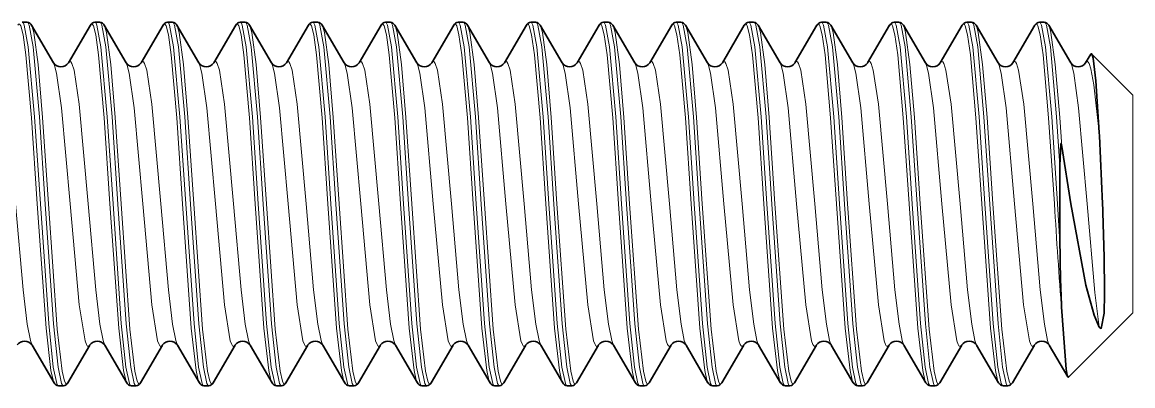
# Model space of a CAD drawing. Extents: x 386 to 1090, y 188 to 736.
# Drawn here: x 549.87 to 555.99, y 600.31 to 602.31 of the extents above; entities that cross this region are included whole.
import ezdxf

# ---------------------------------------------------------------- set-up
doc = ezdxf.new("R2010")
doc.units = 0

msp = doc.modelspace()

# ---------------------------------------------------------------- linework, layer by layer
at = {"color": 7, "lineweight": 35, "ltscale": 0.000671387}
for p, q in [((549.9006, 602.3088), (549.8737, 602.3088)), ((550.7006, 602.3088), (550.6737, 602.3088)), ((551.1006, 602.3088), (551.0737, 602.3088)), ((551.9006, 602.3088), (551.8737, 602.3088)), ((552.7006, 602.3088), (552.6737, 602.3088)), ((553.1006, 602.3088), (553.0737, 602.3088)), ((553.9006, 602.3088), (553.8737, 602.3088)), ((554.7006, 602.3088), (554.6737, 602.3088)), ((555.1006, 602.3088), (555.0737, 602.3088)), ((550.1006, 600.3088), (550.0737, 600.3088)), ((550.9006, 600.3088), (550.8737, 600.3088)), ((551.7006, 600.3088), (551.6737, 600.3088)), ((552.1006, 600.3088), (552.0737, 600.3088)), ((552.9006, 600.3088), (552.8737, 600.3088)), ((553.7006, 600.3088), (553.6737, 600.3088)), ((554.1006, 600.3088), (554.0737, 600.3088)), ((554.9006, 600.3088), (554.8737, 600.3088))]:
    msp.add_line(p, q, dxfattribs=at)
at = {"color": 7, "lineweight": 35, "ltscale": 0.006018}
for p, q in [((549.925, 602.2927), (550.046, 602.0846)), ((550.325, 602.2927), (550.446, 602.0846)), ((550.6493, 602.2927), (550.5283, 602.0846)), ((551.125, 602.2927), (551.246, 602.0846)), ((551.525, 602.2927), (551.6461, 602.0846)), ((551.8493, 602.2927), (551.7283, 602.0846)), ((551.925, 602.2927), (552.046, 602.0846)), ((552.325, 602.2927), (552.446, 602.0846)), ((552.6493, 602.2927), (552.5283, 602.0846)), ((553.125, 602.2927), (553.246, 602.0846)), ((553.525, 602.2927), (553.6461, 602.0846)), ((553.8493, 602.2927), (553.7283, 602.0846)), ((553.925, 602.2927), (554.046, 602.0846)), ((554.325, 602.2927), (554.446, 602.0846)), ((554.6493, 602.2927), (554.5283, 602.0846)), ((555.125, 602.2927), (555.246, 602.0846)), ((555.525, 602.2927), (555.6461, 602.0846))]:
    msp.add_line(p, q, dxfattribs=at)
at = {"color": 7, "lineweight": 35, "ltscale": 0.006019}
for p, q in [((550.2493, 602.2927), (550.1282, 602.0846)), ((550.725, 602.2927), (550.8461, 602.0846)), ((551.0493, 602.2927), (550.9282, 602.0846)), ((551.4493, 602.2927), (551.3282, 602.0846)), ((552.2493, 602.2927), (552.1282, 602.0846)), ((552.725, 602.2927), (552.8461, 602.0846)), ((553.0493, 602.2927), (552.9282, 602.0846)), ((553.4493, 602.2927), (553.3282, 602.0846)), ((554.2493, 602.2927), (554.1282, 602.0846)), ((554.725, 602.2927), (554.8461, 602.0846)), ((555.0493, 602.2927), (554.9282, 602.0846)), ((555.4493, 602.2927), (555.3282, 602.0846))]:
    msp.add_line(p, q, dxfattribs=at)
at = {"color": 7, "lineweight": 35, "ltscale": 0.000669861}
for p, q in [((550.3005, 602.3088), (550.2737, 602.3088)), ((551.5005, 602.3088), (551.4738, 602.3088)), ((552.3005, 602.3088), (552.2737, 602.3088)), ((553.5005, 602.3088), (553.4738, 602.3088)), ((554.3005, 602.3088), (554.2737, 602.3088)), ((555.5005, 602.3088), (555.4738, 602.3088)), ((550.5005, 600.3088), (550.4738, 600.3088)), ((551.3005, 600.3088), (551.2737, 600.3088)), ((552.5005, 600.3088), (552.4738, 600.3088)), ((553.3005, 600.3088), (553.2737, 600.3088)), ((554.5005, 600.3088), (554.4738, 600.3088)), ((555.3005, 600.3088), (555.2737, 600.3088))]:
    msp.add_line(p, q, dxfattribs=at)
at = {"color": 7, "lineweight": 35, "ltscale": 0.008007}
msp.add_line((555.988, 601.908), (555.7615, 602.1344), dxfattribs=at)
at = {"color": 7, "lineweight": 35, "ltscale": 0.001386}
msp.add_line((555.7562, 602.1325), (555.7283, 602.0846), dxfattribs=at)
at = {"color": 7, "lineweight": 13, "ltscale": 0.007799}
msp.add_line((555.988, 601.908), (555.988, 601.596), dxfattribs=at)
at = {"color": 7, "lineweight": 13, "ltscale": 0.011867}
for p, q in [((549.9564, 601.3088), (549.9246, 601.7824)), ((550.3564, 601.3088), (550.3246, 601.7824)), ((550.7563, 601.3088), (550.7246, 601.7824)), ((551.1564, 601.3088), (551.1246, 601.7824)), ((551.5564, 601.3088), (551.5246, 601.7824)), ((551.9564, 601.3088), (551.9246, 601.7824)), ((552.3564, 601.3088), (552.3246, 601.7824)), ((552.7563, 601.3088), (552.7246, 601.7824)), ((553.1564, 601.3088), (553.1246, 601.7824)), ((553.5564, 601.3088), (553.5246, 601.7824)), ((553.9564, 601.3088), (553.9246, 601.7824)), ((554.3564, 601.3088), (554.3246, 601.7824)), ((554.7563, 601.3088), (554.7246, 601.7824)), ((555.1564, 601.3088), (555.1246, 601.7824)), ((555.5564, 601.3088), (555.5246, 601.7824))]:
    msp.add_line(p, q, dxfattribs=at)
at = {"color": 7, "lineweight": 13, "ltscale": 0.011985}
for p, q in [((549.9736, 601.3099), (549.9419, 601.7882)), ((550.3737, 601.3099), (550.3419, 601.7882)), ((550.7737, 601.3099), (550.7419, 601.7882)), ((551.1736, 601.3099), (551.1419, 601.7882)), ((551.5737, 601.3099), (551.5419, 601.7882)), ((551.9736, 601.3099), (551.9419, 601.7882)), ((552.3737, 601.3099), (552.3419, 601.7882)), ((552.7737, 601.3099), (552.7419, 601.7882)), ((553.1736, 601.3099), (553.1419, 601.7882)), ((553.5737, 601.3099), (553.5419, 601.7882)), ((553.9736, 601.3099), (553.9419, 601.7882)), ((554.3737, 601.3099), (554.3419, 601.7882)), ((554.7737, 601.3099), (554.7419, 601.7882)), ((555.1736, 601.3099), (555.1419, 601.7882)), ((555.5737, 601.3099), (555.5419, 601.7882))]:
    msp.add_line(p, q, dxfattribs=at)
at = {"color": 7, "lineweight": 13, "ltscale": 0.012041}
for p, q in [((549.9688, 601.7882), (550.0006, 601.3076)), ((550.3687, 601.7882), (550.4006, 601.3076)), ((550.7687, 601.7882), (550.8007, 601.3076)), ((551.1688, 601.7882), (551.2006, 601.3076)), ((551.5687, 601.7882), (551.6006, 601.3076)), ((551.9688, 601.7882), (552.0006, 601.3076)), ((552.3687, 601.7882), (552.4006, 601.3076)), ((552.7687, 601.7882), (552.8007, 601.3076)), ((553.1688, 601.7882), (553.2006, 601.3076)), ((553.5687, 601.7882), (553.6006, 601.3076)), ((553.9688, 601.7882), (554.0006, 601.3076)), ((554.3687, 601.7882), (554.4006, 601.3076)), ((554.7687, 601.7882), (554.8007, 601.3076)), ((555.1688, 601.7882), (555.2006, 601.3076))]:
    msp.add_line(p, q, dxfattribs=at)
at = {"color": 7, "lineweight": 13, "ltscale": 0.011916}
for p, q in [((549.986, 601.7844), (550.0179, 601.3088)), ((550.386, 601.7844), (550.418, 601.3088)), ((550.786, 601.7844), (550.8179, 601.3088)), ((551.186, 601.7844), (551.218, 601.3088)), ((551.5861, 601.7844), (551.6179, 601.3088)), ((551.986, 601.7844), (552.0179, 601.3088)), ((552.386, 601.7844), (552.418, 601.3088)), ((552.786, 601.7844), (552.8179, 601.3088)), ((553.186, 601.7844), (553.218, 601.3088)), ((553.5861, 601.7844), (553.6179, 601.3088)), ((553.986, 601.7844), (554.0179, 601.3088)), ((554.386, 601.7844), (554.418, 601.3088)), ((554.786, 601.7844), (554.8179, 601.3088)), ((555.186, 601.7844), (555.218, 601.3088))]:
    msp.add_line(p, q, dxfattribs=at)
at = {"color": 7, "lineweight": 13, "ltscale": 0.006772}
msp.add_line((555.5687, 601.7882), (555.5872, 601.5179), dxfattribs=at)
at = {"color": 7, "lineweight": 13, "ltscale": 0.003969}
msp.add_line((555.5861, 601.7844), (555.5972, 601.626), dxfattribs=at)
at = {"color": 7, "lineweight": 35, "ltscale": 0.000456975}
msp.add_line((555.8036, 601.7021), (555.8047, 601.6839), dxfattribs=at)
at = {"color": 7, "lineweight": 35, "ltscale": 0.009387}
msp.add_line((555.8047, 601.6839), (555.8214, 601.3088), dxfattribs=at)
at = {"color": 7, "lineweight": 35, "ltscale": 0.008025}
msp.add_line((555.5972, 601.626), (555.6463, 601.3088), dxfattribs=at)
at = {"color": 7, "lineweight": 13, "ltscale": 0.02216}
msp.add_line((555.988, 601.596), (555.988, 600.7096), dxfattribs=at)
at = {"color": 7, "lineweight": 35, "ltscale": 0.01046}
msp.add_line((555.5872, 601.5179), (555.5872, 601.0995), dxfattribs=at)
at = {"color": 7, "lineweight": 13, "ltscale": 0.005269}
msp.add_line((555.5872, 601.0995), (555.5737, 601.3099), dxfattribs=at)
at = {"color": 7, "lineweight": 35, "ltscale": 0.01249}
msp.add_line((555.988, 600.7096), (555.6347, 600.3563), dxfattribs=at)
at = {"color": 7, "lineweight": 35, "ltscale": 0.006017}
for p, q in [((550.0493, 600.3249), (549.9282, 600.5329)), ((550.4493, 600.3249), (550.3282, 600.5329)), ((551.2493, 600.3249), (551.1282, 600.5329)), ((551.725, 600.3249), (551.8461, 600.5329)), ((552.0493, 600.3249), (551.9282, 600.5329)), ((552.4493, 600.3249), (552.3282, 600.5329)), ((553.2493, 600.3249), (553.1282, 600.5329)), ((553.725, 600.3249), (553.8461, 600.5329)), ((554.0493, 600.3249), (553.9282, 600.5329)), ((554.4493, 600.3249), (554.3282, 600.5329)), ((555.2493, 600.3249), (555.1282, 600.5329))]:
    msp.add_line(p, q, dxfattribs=at)
at = {"color": 7, "lineweight": 35, "ltscale": 0.006016}
for p, q in [((550.125, 600.3249), (550.246, 600.5329)), ((550.525, 600.3249), (550.6461, 600.5329)), ((550.8493, 600.3249), (550.7283, 600.5329)), ((550.925, 600.3249), (551.046, 600.5329)), ((551.325, 600.3249), (551.446, 600.5329)), ((551.6493, 600.3249), (551.5283, 600.5329)), ((552.125, 600.3249), (552.246, 600.5329)), ((552.525, 600.3249), (552.6461, 600.5329)), ((552.8493, 600.3249), (552.7283, 600.5329)), ((552.925, 600.3249), (553.046, 600.5329)), ((553.325, 600.3249), (553.446, 600.5329)), ((553.6493, 600.3249), (553.5283, 600.5329)), ((554.125, 600.3249), (554.246, 600.5329)), ((554.525, 600.3249), (554.6461, 600.5329)), ((554.8493, 600.3249), (554.7283, 600.5329)), ((554.925, 600.3249), (555.046, 600.5329)), ((555.325, 600.3249), (555.446, 600.5329))]:
    msp.add_line(p, q, dxfattribs=at)
at = {"color": 7, "lineweight": 35, "ltscale": 0.00506}
msp.add_line((555.6301, 600.358), (555.5283, 600.5329), dxfattribs=at)
at = {"color": 7, "lineweight": 13}
for points in [[(549.8493, 602.2927), (549.8536, 602.2979), (549.8558, 602.2987), (549.8575, 602.2986), (549.8591, 602.2979), (549.8613, 602.2958), (549.8656, 602.2883), (549.8785, 602.2397), (549.8941, 602.1299), (549.9246, 601.7824)], [(549.8737, 602.3088), (549.875, 602.3086), (549.8776, 602.3069), (549.8801, 602.3038), (549.8851, 602.2927), (549.9072, 602.1733), (549.9419, 601.7882)], [(549.9006, 602.3088), (549.9019, 602.3086), (549.9044, 602.3069), (549.9069, 602.3038), (549.912, 602.2927), (549.9341, 602.1733), (549.9688, 601.7882)], [(549.925, 602.2927), (549.9292, 602.2833), (549.9375, 602.2523), (549.9614, 602.0769), (549.986, 601.7844)], [(550.2493, 602.2927), (550.2537, 602.2979), (550.2559, 602.2987), (550.2574, 602.2986), (550.2591, 602.2979), (550.2613, 602.2958), (550.2656, 602.2883), (550.2784, 602.2397), (550.2941, 602.1299), (550.3246, 601.7824)], [(550.2737, 602.3088), (550.275, 602.3086), (550.2775, 602.3069), (550.2801, 602.3038), (550.2852, 602.2927), (550.3073, 602.1733), (550.3419, 601.7882)], [(550.3005, 602.3088), (550.3018, 602.3086), (550.3044, 602.3069), (550.3069, 602.3038), (550.312, 602.2927), (550.3341, 602.1733), (550.3687, 601.7882)], [(550.325, 602.2927), (550.3292, 602.2833), (550.3375, 602.2523), (550.3614, 602.0769), (550.386, 601.7844)], [(550.6493, 602.2927), (550.6537, 602.2979), (550.6558, 602.2987), (550.6575, 602.2986), (550.6591, 602.2979), (550.6613, 602.2958), (550.6656, 602.2883), (550.6785, 602.2397), (550.6941, 602.1299), (550.7246, 601.7824)], [(550.6737, 602.3088), (550.675, 602.3086), (550.6776, 602.3069), (550.6801, 602.3038), (550.6852, 602.2927), (550.7073, 602.1733), (550.7419, 601.7882)], [(550.7006, 602.3088), (550.7018, 602.3086), (550.7044, 602.3069), (550.7069, 602.3038), (550.712, 602.2927), (550.7341, 602.1733), (550.7687, 601.7882)], [(550.725, 602.2927), (550.7292, 602.2833), (550.7375, 602.2523), (550.7614, 602.0769), (550.786, 601.7844)], [(551.0493, 602.2927), (551.0536, 602.2979), (551.0558, 602.2987), (551.0575, 602.2986), (551.0591, 602.2979), (551.0613, 602.2958), (551.0656, 602.2883), (551.0784, 602.2397), (551.0941, 602.1299), (551.1246, 601.7824)], [(551.0737, 602.3088), (551.075, 602.3086), (551.0776, 602.3069), (551.0801, 602.3038), (551.0851, 602.2927), (551.1072, 602.1733), (551.1419, 601.7882)], [(551.1006, 602.3088), (551.1019, 602.3086), (551.1044, 602.3069), (551.1069, 602.3038), (551.112, 602.2927), (551.1341, 602.1733), (551.1688, 601.7882)], [(551.125, 602.2927), (551.1292, 602.2833), (551.1375, 602.2523), (551.1614, 602.0769), (551.186, 601.7844)], [(551.4493, 602.2927), (551.4537, 602.2979), (551.4558, 602.2987), (551.4575, 602.2986), (551.4591, 602.2979), (551.4613, 602.2958), (551.4656, 602.2883), (551.4785, 602.2397), (551.4941, 602.1299), (551.5246, 601.7824)], [(551.4738, 602.3088), (551.475, 602.3086), (551.4775, 602.3069), (551.4801, 602.3038), (551.4852, 602.2927), (551.5073, 602.1733), (551.5419, 601.7882)], [(551.5005, 602.3088), (551.5018, 602.3086), (551.5044, 602.3069), (551.507, 602.3038), (551.512, 602.2927), (551.5341, 602.1733), (551.5687, 601.7882)], [(551.525, 602.2927), (551.5292, 602.2833), (551.5375, 602.2523), (551.5614, 602.0769), (551.5861, 601.7844)], [(551.8493, 602.2927), (551.8536, 602.2979), (551.8558, 602.2987), (551.8575, 602.2986), (551.8591, 602.2979), (551.8613, 602.2958), (551.8656, 602.2883), (551.8785, 602.2397), (551.8941, 602.1299), (551.9246, 601.7824)], [(551.8737, 602.3088), (551.875, 602.3086), (551.8776, 602.3069), (551.8801, 602.3038), (551.8851, 602.2927), (551.9072, 602.1733), (551.9419, 601.7882)], [(551.9006, 602.3088), (551.9019, 602.3086), (551.9044, 602.3069), (551.9069, 602.3038), (551.912, 602.2927), (551.9341, 602.1733), (551.9688, 601.7882)], [(551.925, 602.2927), (551.9292, 602.2833), (551.9375, 602.2523), (551.9614, 602.0769), (551.986, 601.7844)], [(552.2493, 602.2927), (552.2537, 602.2979), (552.2559, 602.2987), (552.2574, 602.2986), (552.2591, 602.2979), (552.2613, 602.2958), (552.2656, 602.2883), (552.2784, 602.2397), (552.2941, 602.1299), (552.3246, 601.7824)], [(552.2737, 602.3088), (552.275, 602.3086), (552.2775, 602.3069), (552.2801, 602.3038), (552.2852, 602.2927), (552.3073, 602.1733), (552.3419, 601.7882)], [(552.3005, 602.3088), (552.3018, 602.3086), (552.3044, 602.3069), (552.3069, 602.3038), (552.312, 602.2927), (552.3341, 602.1733), (552.3687, 601.7882)], [(552.325, 602.2927), (552.3292, 602.2833), (552.3375, 602.2523), (552.3614, 602.0769), (552.386, 601.7844)], [(552.6493, 602.2927), (552.6537, 602.2979), (552.6558, 602.2987), (552.6575, 602.2986), (552.6591, 602.2979), (552.6613, 602.2958), (552.6656, 602.2883), (552.6785, 602.2397), (552.6941, 602.1299), (552.7246, 601.7824)], [(552.6737, 602.3088), (552.675, 602.3086), (552.6776, 602.3069), (552.6801, 602.3038), (552.6852, 602.2927), (552.7073, 602.1733), (552.7419, 601.7882)], [(552.7006, 602.3088), (552.7018, 602.3086), (552.7044, 602.3069), (552.7069, 602.3038), (552.712, 602.2927), (552.7341, 602.1733), (552.7687, 601.7882)], [(552.725, 602.2927), (552.7292, 602.2833), (552.7375, 602.2523), (552.7614, 602.0769), (552.786, 601.7844)], [(553.0493, 602.2927), (553.0536, 602.2979), (553.0558, 602.2987), (553.0575, 602.2986), (553.0591, 602.2979), (553.0613, 602.2958), (553.0656, 602.2883), (553.0784, 602.2397), (553.0941, 602.1299), (553.1246, 601.7824)], [(553.0737, 602.3088), (553.075, 602.3086), (553.0776, 602.3069), (553.0801, 602.3038), (553.0851, 602.2927), (553.1072, 602.1733), (553.1419, 601.7882)], [(553.1006, 602.3088), (553.1019, 602.3086), (553.1044, 602.3069), (553.1069, 602.3038), (553.112, 602.2927), (553.1341, 602.1733), (553.1688, 601.7882)], [(553.125, 602.2927), (553.1292, 602.2833), (553.1375, 602.2523), (553.1614, 602.0769), (553.186, 601.7844)], [(553.4493, 602.2927), (553.4537, 602.2979), (553.4558, 602.2987), (553.4575, 602.2986), (553.4591, 602.2979), (553.4613, 602.2958), (553.4656, 602.2883), (553.4785, 602.2397), (553.4941, 602.1299), (553.5246, 601.7824)], [(553.4738, 602.3088), (553.475, 602.3086), (553.4775, 602.3069), (553.4801, 602.3038), (553.4852, 602.2927), (553.5073, 602.1733), (553.5419, 601.7882)], [(553.5005, 602.3088), (553.5018, 602.3086), (553.5044, 602.3069), (553.507, 602.3038), (553.512, 602.2927), (553.5341, 602.1733), (553.5687, 601.7882)], [(553.525, 602.2927), (553.5292, 602.2833), (553.5375, 602.2523), (553.5614, 602.0769), (553.5861, 601.7844)], [(553.8493, 602.2927), (553.8536, 602.2979), (553.8558, 602.2987), (553.8575, 602.2986), (553.8591, 602.2979), (553.8613, 602.2958), (553.8656, 602.2883), (553.8785, 602.2397), (553.8941, 602.1299), (553.9246, 601.7824)], [(553.8737, 602.3088), (553.875, 602.3086), (553.8776, 602.3069), (553.8801, 602.3038), (553.8851, 602.2927), (553.9072, 602.1733), (553.9419, 601.7882)], [(553.9006, 602.3088), (553.9019, 602.3086), (553.9044, 602.3069), (553.9069, 602.3038), (553.912, 602.2927), (553.9341, 602.1733), (553.9688, 601.7882)], [(553.925, 602.2927), (553.9292, 602.2833), (553.9375, 602.2523), (553.9614, 602.0769), (553.986, 601.7844)], [(554.2493, 602.2927), (554.2537, 602.2979), (554.2559, 602.2987), (554.2574, 602.2986), (554.2591, 602.2979), (554.2613, 602.2958), (554.2656, 602.2883), (554.2784, 602.2397), (554.2941, 602.1299), (554.3246, 601.7824)], [(554.2737, 602.3088), (554.275, 602.3086), (554.2775, 602.3069), (554.2801, 602.3038), (554.2852, 602.2927), (554.3073, 602.1733), (554.3419, 601.7882)], [(554.3005, 602.3088), (554.3018, 602.3086), (554.3044, 602.3069), (554.3069, 602.3038), (554.312, 602.2927), (554.3341, 602.1733), (554.3687, 601.7882)], [(554.325, 602.2927), (554.3292, 602.2833), (554.3375, 602.2523), (554.3614, 602.0769), (554.386, 601.7844)], [(554.6493, 602.2927), (554.6537, 602.2979), (554.6558, 602.2987), (554.6575, 602.2986), (554.6591, 602.2979), (554.6613, 602.2958), (554.6656, 602.2883), (554.6785, 602.2397), (554.6941, 602.1299), (554.7246, 601.7824)], [(554.6737, 602.3088), (554.675, 602.3086), (554.6776, 602.3069), (554.6801, 602.3038), (554.6852, 602.2927), (554.7073, 602.1733), (554.7419, 601.7882)], [(554.7006, 602.3088), (554.7018, 602.3086), (554.7044, 602.3069), (554.7069, 602.3038), (554.712, 602.2927), (554.7341, 602.1733), (554.7687, 601.7882)], [(554.725, 602.2927), (554.7292, 602.2833), (554.7375, 602.2523), (554.7614, 602.0769), (554.786, 601.7844)], [(555.0493, 602.2927), (555.0536, 602.2979), (555.0558, 602.2987), (555.0575, 602.2986), (555.0591, 602.2979), (555.0613, 602.2958), (555.0656, 602.2883), (555.0784, 602.2397), (555.0941, 602.1299), (555.1246, 601.7824)], [(555.0737, 602.3088), (555.075, 602.3086), (555.0776, 602.3069), (555.0801, 602.3038), (555.0851, 602.2927), (555.1072, 602.1733), (555.1419, 601.7882)], [(555.1006, 602.3088), (555.1019, 602.3086), (555.1044, 602.3069), (555.1069, 602.3038), (555.112, 602.2927), (555.1341, 602.1733), (555.1688, 601.7882)], [(555.125, 602.2927), (555.1292, 602.2833), (555.1375, 602.2523), (555.1614, 602.0769), (555.186, 601.7844)], [(555.4493, 602.2927), (555.4537, 602.2979), (555.4558, 602.2987), (555.4575, 602.2986), (555.4591, 602.2979), (555.4613, 602.2958), (555.4656, 602.2883), (555.4785, 602.2397), (555.4941, 602.1299), (555.5246, 601.7824)], [(555.4738, 602.3088), (555.475, 602.3086), (555.4775, 602.3069), (555.4801, 602.3038), (555.4852, 602.2927), (555.5073, 602.1733), (555.5419, 601.7882)], [(555.5005, 602.3088), (555.5018, 602.3086), (555.5044, 602.3069), (555.507, 602.3038), (555.512, 602.2927), (555.5341, 602.1733), (555.5687, 601.7882)], [(555.525, 602.2927), (555.5292, 602.2833), (555.5375, 602.2523), (555.5614, 602.0769), (555.5861, 601.7844)], [(550.1371, 601.3088), (550.09, 601.8375), (550.0632, 602.0278), (550.0519, 602.0715), (550.046, 602.0846)], [(550.2372, 601.3088), (550.1878, 601.8572), (550.1595, 602.0445), (550.1476, 602.0817), (550.1416, 602.0903), (550.1385, 602.092), (550.1355, 602.092), (550.1324, 602.0901), (550.1282, 602.0846)], [(550.5372, 601.3088), (550.49, 601.8375), (550.4631, 602.0278), (550.4518, 602.0715), (550.446, 602.0846)], [(550.6371, 601.3088), (550.5878, 601.8572), (550.5595, 602.0445), (550.5476, 602.0817), (550.5416, 602.0903), (550.5386, 602.092), (550.5355, 602.092), (550.5325, 602.0901), (550.5283, 602.0846)], [(550.9371, 601.3088), (550.89, 601.8375), (550.8632, 602.0278), (550.8519, 602.0715), (550.8461, 602.0846)], [(551.0372, 601.3088), (550.9878, 601.8572), (550.9595, 602.0445), (550.9476, 602.0817), (550.9416, 602.0903), (550.9385, 602.092), (550.9355, 602.092), (550.9324, 602.0901), (550.9282, 602.0846)], [(551.3372, 601.3088), (551.29, 601.8375), (551.2632, 602.0278), (551.2518, 602.0715), (551.246, 602.0846)], [(551.4371, 601.3088), (551.3878, 601.8572), (551.3595, 602.0445), (551.3477, 602.0817), (551.3416, 602.0903), (551.3386, 602.092), (551.3355, 602.092), (551.3325, 602.0901), (551.3282, 602.0846)], [(551.7372, 601.3088), (551.69, 601.8375), (551.6631, 602.0278), (551.6519, 602.0715), (551.6461, 602.0846)], [(551.8372, 601.3088), (551.7878, 601.8572), (551.7595, 602.0445), (551.7476, 602.0817), (551.7416, 602.0903), (551.7385, 602.092), (551.7355, 602.092), (551.7324, 602.0901), (551.7283, 602.0846)], [(552.1371, 601.3088), (552.09, 601.8375), (552.0632, 602.0278), (552.0519, 602.0715), (552.046, 602.0846)], [(552.2372, 601.3088), (552.1878, 601.8572), (552.1595, 602.0445), (552.1476, 602.0817), (552.1416, 602.0903), (552.1385, 602.092), (552.1355, 602.092), (552.1324, 602.0901), (552.1282, 602.0846)], [(552.5372, 601.3088), (552.49, 601.8375), (552.4631, 602.0278), (552.4518, 602.0715), (552.446, 602.0846)], [(552.6371, 601.3088), (552.5878, 601.8572), (552.5595, 602.0445), (552.5476, 602.0817), (552.5416, 602.0903), (552.5386, 602.092), (552.5355, 602.092), (552.5325, 602.0901), (552.5283, 602.0846)], [(552.9371, 601.3088), (552.89, 601.8375), (552.8632, 602.0278), (552.8519, 602.0715), (552.8461, 602.0846)], [(553.0372, 601.3088), (552.9878, 601.8572), (552.9595, 602.0445), (552.9476, 602.0817), (552.9416, 602.0903), (552.9385, 602.092), (552.9355, 602.092), (552.9324, 602.0901), (552.9282, 602.0846)], [(553.3372, 601.3088), (553.29, 601.8375), (553.2632, 602.0278), (553.2518, 602.0715), (553.246, 602.0846)], [(553.4371, 601.3088), (553.3878, 601.8572), (553.3595, 602.0445), (553.3477, 602.0817), (553.3416, 602.0903), (553.3386, 602.092), (553.3355, 602.092), (553.3325, 602.0901), (553.3282, 602.0846)], [(553.7372, 601.3088), (553.69, 601.8375), (553.6631, 602.0278), (553.6519, 602.0715), (553.6461, 602.0846)], [(553.8372, 601.3088), (553.7878, 601.8572), (553.7595, 602.0445), (553.7476, 602.0817), (553.7416, 602.0903), (553.7385, 602.092), (553.7355, 602.092), (553.7324, 602.0901), (553.7283, 602.0846)], [(554.1371, 601.3088), (554.09, 601.8375), (554.0632, 602.0278), (554.0519, 602.0715), (554.046, 602.0846)], [(554.2372, 601.3088), (554.1878, 601.8572), (554.1595, 602.0445), (554.1476, 602.0817), (554.1416, 602.0903), (554.1385, 602.092), (554.1355, 602.092), (554.1324, 602.0901), (554.1282, 602.0846)], [(554.5372, 601.3088), (554.49, 601.8375), (554.4631, 602.0278), (554.4518, 602.0715), (554.446, 602.0846)], [(554.6371, 601.3088), (554.5878, 601.8572), (554.5595, 602.0445), (554.5476, 602.0817), (554.5416, 602.0903), (554.5386, 602.092), (554.5355, 602.092), (554.5325, 602.0901), (554.5283, 602.0846)], [(554.9371, 601.3088), (554.89, 601.8375), (554.8632, 602.0278), (554.8519, 602.0715), (554.8461, 602.0846)], [(555.0372, 601.3088), (554.9878, 601.8572), (554.9595, 602.0445), (554.9476, 602.0817), (554.9416, 602.0903), (554.9385, 602.092), (554.9355, 602.092), (554.9324, 602.0901), (554.9282, 602.0846)], [(555.3372, 601.3088), (555.29, 601.8375), (555.2632, 602.0278), (555.2518, 602.0715), (555.246, 602.0846)], [(555.4371, 601.3088), (555.3878, 601.8572), (555.3595, 602.0445), (555.3477, 602.0817), (555.3416, 602.0903), (555.3386, 602.092), (555.3355, 602.092), (555.3325, 602.0901), (555.3282, 602.0846)], [(555.7372, 601.3088), (555.69, 601.8375), (555.6631, 602.0278), (555.6519, 602.0715), (555.6461, 602.0846)], [(555.8036, 601.7021), (555.774, 601.9644), (555.7576, 602.0521), (555.7473, 602.0823), (555.742, 602.09), (555.738, 602.0922), (555.7341, 602.0913), (555.7321, 602.0898), (555.7283, 602.0846)], [(549.9282, 600.5329), (549.9189, 600.5571), (549.9012, 600.6468), (549.8784, 600.8366), (549.8372, 601.3088)], [(549.9564, 601.3088), (550.0048, 600.6259), (550.0316, 600.3927), (550.0433, 600.3394), (550.0493, 600.3249)], [(549.9736, 601.3099), (550.0195, 600.6509), (550.0446, 600.4116), (550.0638, 600.3207), (550.0682, 600.3125), (550.0704, 600.3101), (550.0726, 600.3089), (550.0737, 600.3088)], [(550.0006, 601.3076), (550.0464, 600.65), (550.0715, 600.4113), (550.0907, 600.3207), (550.0951, 600.3125), (550.0973, 600.3101), (550.0995, 600.3089), (550.1006, 600.3088)], [(550.0179, 601.3088), (550.0669, 600.6207), (550.0939, 600.3884), (550.1066, 600.3344), (550.1131, 600.3217), (550.1163, 600.3191), (550.1196, 600.3191), (550.1228, 600.3217), (550.125, 600.3249)], [(550.246, 600.5329), (550.2421, 600.5276), (550.2401, 600.5261), (550.2371, 600.5253), (550.2351, 600.5257), (550.2311, 600.5288), (550.2272, 600.5349), (550.2194, 600.5557), (550.1873, 600.7542), (550.1371, 601.3088)], [(550.3282, 600.5329), (550.319, 600.5571), (550.3012, 600.6468), (550.2783, 600.8366), (550.2372, 601.3088)], [(550.3564, 601.3088), (550.4048, 600.6259), (550.4316, 600.3927), (550.4434, 600.3394), (550.4493, 600.3249)], [(550.3737, 601.3099), (550.4194, 600.6509), (550.4446, 600.4116), (550.4639, 600.3207), (550.4683, 600.3125), (550.4705, 600.3101), (550.4727, 600.3089), (550.4738, 600.3088)], [(550.4006, 601.3076), (550.4464, 600.65), (550.4715, 600.4113), (550.4907, 600.3207), (550.4951, 600.3125), (550.4973, 600.3101), (550.4995, 600.3089), (550.5005, 600.3088)], [(550.418, 601.3088), (550.4669, 600.6207), (550.4939, 600.3884), (550.5067, 600.3344), (550.5131, 600.3217), (550.5163, 600.3191), (550.5195, 600.3191), (550.5228, 600.3217), (550.525, 600.3249)], [(550.6461, 600.5329), (550.6421, 600.5276), (550.6401, 600.5261), (550.6371, 600.5253), (550.6351, 600.5257), (550.6311, 600.5288), (550.6272, 600.5349), (550.6193, 600.5557), (550.5872, 600.7542), (550.5372, 601.3088)], [(550.7283, 600.5329), (550.7189, 600.5571), (550.7012, 600.6468), (550.6783, 600.8366), (550.6371, 601.3088)], [(550.7563, 601.3088), (550.8048, 600.6259), (550.8316, 600.3927), (550.8433, 600.3394), (550.8493, 600.3249)], [(550.7737, 601.3099), (550.8195, 600.6509), (550.8446, 600.4116), (550.8639, 600.3207), (550.8682, 600.3125), (550.8704, 600.3101), (550.8726, 600.3089), (550.8737, 600.3088)], [(550.8007, 601.3076), (550.8464, 600.65), (550.8715, 600.4113), (550.8907, 600.3207), (550.8951, 600.3125), (550.8973, 600.3101), (550.8995, 600.3089), (550.9006, 600.3088)], [(550.8179, 601.3088), (550.8669, 600.6207), (550.8939, 600.3884), (550.9066, 600.3344), (550.9131, 600.3217), (550.9163, 600.3191), (550.9196, 600.3191), (550.9228, 600.3217), (550.925, 600.3249)], [(551.046, 600.5329), (551.0421, 600.5276), (551.0401, 600.5261), (551.0371, 600.5253), (551.0351, 600.5257), (551.0311, 600.5288), (551.0272, 600.5349), (551.0193, 600.5557), (550.9872, 600.7542), (550.9371, 601.3088)], [(551.1282, 600.5329), (551.119, 600.5571), (551.1012, 600.6468), (551.0783, 600.8366), (551.0372, 601.3088)], [(551.1564, 601.3088), (551.2048, 600.6259), (551.2316, 600.3927), (551.2433, 600.3394), (551.2493, 600.3249)], [(551.1736, 601.3099), (551.2195, 600.6509), (551.2446, 600.4116), (551.2639, 600.3207), (551.2682, 600.3125), (551.2704, 600.3101), (551.2726, 600.3089), (551.2737, 600.3088)], [(551.2006, 601.3076), (551.2463, 600.65), (551.2715, 600.4113), (551.2907, 600.3207), (551.2951, 600.3125), (551.2973, 600.3101), (551.2994, 600.3089), (551.3005, 600.3088)], [(551.218, 601.3088), (551.2668, 600.6207), (551.2939, 600.3884), (551.3066, 600.3344), (551.3131, 600.3217), (551.3163, 600.3191), (551.3196, 600.3191), (551.3228, 600.3217), (551.325, 600.3249)], [(551.446, 600.5329), (551.4421, 600.5276), (551.4401, 600.5261), (551.4371, 600.5253), (551.4351, 600.5257), (551.4312, 600.5288), (551.4272, 600.5349), (551.4193, 600.5557), (551.3872, 600.7542), (551.3372, 601.3088)], [(551.5283, 600.5329), (551.5189, 600.5571), (551.5012, 600.6468), (551.4783, 600.8366), (551.4371, 601.3088)], [(551.5564, 601.3088), (551.6049, 600.6259), (551.6316, 600.3927), (551.6434, 600.3394), (551.6493, 600.3249)], [(551.5737, 601.3099), (551.6194, 600.6509), (551.6446, 600.4116), (551.6639, 600.3207), (551.6682, 600.3125), (551.6704, 600.3101), (551.6726, 600.3089), (551.6737, 600.3088)], [(551.6006, 601.3076), (551.6464, 600.65), (551.6715, 600.4113), (551.6907, 600.3207), (551.6951, 600.3125), (551.6973, 600.3101), (551.6995, 600.3089), (551.7006, 600.3088)], [(551.6179, 601.3088), (551.6669, 600.6207), (551.6939, 600.3884), (551.7066, 600.3344), (551.7131, 600.3217), (551.7163, 600.3191), (551.7195, 600.3191), (551.7228, 600.3217), (551.725, 600.3249)], [(551.8461, 600.5329), (551.8421, 600.5276), (551.8401, 600.5261), (551.8371, 600.5253), (551.8351, 600.5257), (551.8311, 600.5288), (551.8271, 600.5349), (551.8193, 600.5557), (551.7872, 600.7542), (551.7372, 601.3088)], [(551.9282, 600.5329), (551.9189, 600.5571), (551.9012, 600.6468), (551.8784, 600.8366), (551.8372, 601.3088)], [(551.9564, 601.3088), (552.0048, 600.6259), (552.0316, 600.3927), (552.0433, 600.3394), (552.0493, 600.3249)], [(551.9736, 601.3099), (552.0195, 600.6509), (552.0446, 600.4116), (552.0638, 600.3207), (552.0682, 600.3125), (552.0704, 600.3101), (552.0726, 600.3089), (552.0737, 600.3088)], [(552.0006, 601.3076), (552.0464, 600.65), (552.0715, 600.4113), (552.0907, 600.3207), (552.0951, 600.3125), (552.0973, 600.3101), (552.0995, 600.3089), (552.1006, 600.3088)], [(552.0179, 601.3088), (552.0669, 600.6207), (552.0939, 600.3884), (552.1066, 600.3344), (552.1131, 600.3217), (552.1163, 600.3191), (552.1196, 600.3191), (552.1228, 600.3217), (552.125, 600.3249)], [(552.246, 600.5329), (552.2421, 600.5276), (552.2401, 600.5261), (552.2371, 600.5253), (552.2351, 600.5257), (552.2311, 600.5288), (552.2272, 600.5349), (552.2194, 600.5557), (552.1873, 600.7542), (552.1371, 601.3088)], [(552.3282, 600.5329), (552.319, 600.5571), (552.3012, 600.6468), (552.2783, 600.8366), (552.2372, 601.3088)], [(552.3564, 601.3088), (552.4048, 600.6259), (552.4316, 600.3927), (552.4434, 600.3394), (552.4493, 600.3249)], [(552.3737, 601.3099), (552.4194, 600.6509), (552.4446, 600.4116), (552.4639, 600.3207), (552.4683, 600.3125), (552.4705, 600.3101), (552.4727, 600.3089), (552.4738, 600.3088)], [(552.4006, 601.3076), (552.4464, 600.65), (552.4715, 600.4113), (552.4907, 600.3207), (552.4951, 600.3125), (552.4973, 600.3101), (552.4995, 600.3089), (552.5005, 600.3088)], [(552.418, 601.3088), (552.4669, 600.6207), (552.4939, 600.3884), (552.5067, 600.3344), (552.5131, 600.3217), (552.5163, 600.3191), (552.5195, 600.3191), (552.5228, 600.3217), (552.525, 600.3249)], [(552.6461, 600.5329), (552.6421, 600.5276), (552.6401, 600.5261), (552.6371, 600.5253), (552.6351, 600.5257), (552.6311, 600.5288), (552.6272, 600.5349), (552.6193, 600.5557), (552.5872, 600.7542), (552.5372, 601.3088)], [(552.7283, 600.5329), (552.7189, 600.5571), (552.7012, 600.6468), (552.6783, 600.8366), (552.6371, 601.3088)], [(552.7563, 601.3088), (552.8048, 600.6259), (552.8316, 600.3927), (552.8433, 600.3394), (552.8493, 600.3249)], [(552.7737, 601.3099), (552.8195, 600.6509), (552.8446, 600.4116), (552.8639, 600.3207), (552.8682, 600.3125), (552.8704, 600.3101), (552.8726, 600.3089), (552.8737, 600.3088)], [(552.8007, 601.3076), (552.8464, 600.65), (552.8715, 600.4113), (552.8907, 600.3207), (552.8951, 600.3125), (552.8973, 600.3101), (552.8995, 600.3089), (552.9006, 600.3088)], [(552.8179, 601.3088), (552.8669, 600.6207), (552.8939, 600.3884), (552.9066, 600.3344), (552.9131, 600.3217), (552.9163, 600.3191), (552.9196, 600.3191), (552.9228, 600.3217), (552.925, 600.3249)], [(553.046, 600.5329), (553.0421, 600.5276), (553.0401, 600.5261), (553.0371, 600.5253), (553.0351, 600.5257), (553.0311, 600.5288), (553.0272, 600.5349), (553.0193, 600.5557), (552.9872, 600.7542), (552.9371, 601.3088)], [(553.1282, 600.5329), (553.119, 600.5571), (553.1012, 600.6468), (553.0783, 600.8366), (553.0372, 601.3088)], [(553.1564, 601.3088), (553.2048, 600.6259), (553.2316, 600.3927), (553.2433, 600.3394), (553.2493, 600.3249)], [(553.1736, 601.3099), (553.2195, 600.6509), (553.2446, 600.4116), (553.2639, 600.3207), (553.2682, 600.3125), (553.2704, 600.3101), (553.2726, 600.3089), (553.2737, 600.3088)], [(553.2006, 601.3076), (553.2463, 600.65), (553.2715, 600.4113), (553.2907, 600.3207), (553.2951, 600.3125), (553.2973, 600.3101), (553.2994, 600.3089), (553.3005, 600.3088)], [(553.218, 601.3088), (553.2668, 600.6207), (553.2939, 600.3884), (553.3066, 600.3344), (553.3131, 600.3217), (553.3163, 600.3191), (553.3196, 600.3191), (553.3228, 600.3217), (553.325, 600.3249)], [(553.446, 600.5329), (553.4421, 600.5276), (553.4401, 600.5261), (553.4371, 600.5253), (553.4351, 600.5257), (553.4312, 600.5288), (553.4272, 600.5349), (553.4193, 600.5557), (553.3872, 600.7542), (553.3372, 601.3088)], [(553.5283, 600.5329), (553.5189, 600.5571), (553.5012, 600.6468), (553.4783, 600.8366), (553.4371, 601.3088)], [(553.5564, 601.3088), (553.6049, 600.6259), (553.6316, 600.3927), (553.6434, 600.3394), (553.6493, 600.3249)], [(553.5737, 601.3099), (553.6194, 600.6509), (553.6446, 600.4116), (553.6639, 600.3207), (553.6682, 600.3125), (553.6704, 600.3101), (553.6726, 600.3089), (553.6737, 600.3088)], [(553.6006, 601.3076), (553.6464, 600.65), (553.6715, 600.4113), (553.6907, 600.3207), (553.6951, 600.3125), (553.6973, 600.3101), (553.6995, 600.3089), (553.7006, 600.3088)], [(553.6179, 601.3088), (553.6669, 600.6207), (553.6939, 600.3884), (553.7066, 600.3344), (553.7131, 600.3217), (553.7163, 600.3191), (553.7195, 600.3191), (553.7228, 600.3217), (553.725, 600.3249)], [(553.8461, 600.5329), (553.8421, 600.5276), (553.8401, 600.5261), (553.8371, 600.5253), (553.8351, 600.5257), (553.8311, 600.5288), (553.8271, 600.5349), (553.8193, 600.5557), (553.7872, 600.7542), (553.7372, 601.3088)], [(553.9282, 600.5329), (553.9189, 600.5571), (553.9012, 600.6468), (553.8784, 600.8366), (553.8372, 601.3088)], [(553.9564, 601.3088), (554.0048, 600.6259), (554.0316, 600.3927), (554.0433, 600.3394), (554.0493, 600.3249)], [(553.9736, 601.3099), (554.0195, 600.6509), (554.0446, 600.4116), (554.0638, 600.3207), (554.0682, 600.3125), (554.0704, 600.3101), (554.0726, 600.3089), (554.0737, 600.3088)], [(554.0006, 601.3076), (554.0464, 600.65), (554.0715, 600.4113), (554.0907, 600.3207), (554.0951, 600.3125), (554.0973, 600.3101), (554.0995, 600.3089), (554.1006, 600.3088)], [(554.0179, 601.3088), (554.0669, 600.6207), (554.0939, 600.3884), (554.1066, 600.3344), (554.1131, 600.3217), (554.1163, 600.3191), (554.1196, 600.3191), (554.1228, 600.3217), (554.125, 600.3249)], [(554.246, 600.5329), (554.2421, 600.5276), (554.2401, 600.5261), (554.2371, 600.5253), (554.2351, 600.5257), (554.2311, 600.5288), (554.2272, 600.5349), (554.2194, 600.5557), (554.1873, 600.7542), (554.1371, 601.3088)], [(554.3282, 600.5329), (554.319, 600.5571), (554.3012, 600.6468), (554.2783, 600.8366), (554.2372, 601.3088)], [(554.3564, 601.3088), (554.4048, 600.6259), (554.4316, 600.3927), (554.4434, 600.3394), (554.4493, 600.3249)], [(554.3737, 601.3099), (554.4194, 600.6509), (554.4446, 600.4116), (554.4639, 600.3207), (554.4683, 600.3125), (554.4705, 600.3101), (554.4727, 600.3089), (554.4738, 600.3088)], [(554.4006, 601.3076), (554.4464, 600.65), (554.4715, 600.4113), (554.4907, 600.3207), (554.4951, 600.3125), (554.4973, 600.3101), (554.4995, 600.3089), (554.5005, 600.3088)], [(554.418, 601.3088), (554.4669, 600.6207), (554.4939, 600.3884), (554.5067, 600.3344), (554.5131, 600.3217), (554.5163, 600.3191), (554.5195, 600.3191), (554.5228, 600.3217), (554.525, 600.3249)], [(554.6461, 600.5329), (554.6421, 600.5276), (554.6401, 600.5261), (554.6371, 600.5253), (554.6351, 600.5257), (554.6311, 600.5288), (554.6272, 600.5349), (554.6193, 600.5557), (554.5872, 600.7542), (554.5372, 601.3088)], [(554.7283, 600.5329), (554.7189, 600.5571), (554.7012, 600.6468), (554.6783, 600.8366), (554.6371, 601.3088)], [(554.7563, 601.3088), (554.8048, 600.6259), (554.8316, 600.3927), (554.8433, 600.3394), (554.8493, 600.3249)], [(554.7737, 601.3099), (554.8195, 600.6509), (554.8446, 600.4116), (554.8639, 600.3207), (554.8682, 600.3125), (554.8704, 600.3101), (554.8726, 600.3089), (554.8737, 600.3088)], [(554.8007, 601.3076), (554.8464, 600.65), (554.8715, 600.4113), (554.8907, 600.3207), (554.8951, 600.3125), (554.8973, 600.3101), (554.8995, 600.3089), (554.9006, 600.3088)], [(554.8179, 601.3088), (554.8669, 600.6207), (554.8939, 600.3884), (554.9066, 600.3344), (554.9131, 600.3217), (554.9163, 600.3191), (554.9196, 600.3191), (554.9228, 600.3217), (554.925, 600.3249)], [(555.046, 600.5329), (555.0421, 600.5276), (555.0401, 600.5261), (555.0371, 600.5253), (555.0351, 600.5257), (555.0311, 600.5288), (555.0272, 600.5349), (555.0193, 600.5557), (554.9872, 600.7542), (554.9371, 601.3088)], [(555.1282, 600.5329), (555.119, 600.5571), (555.1012, 600.6468), (555.0783, 600.8366), (555.0372, 601.3088)], [(555.1564, 601.3088), (555.2048, 600.6259), (555.2316, 600.3927), (555.2433, 600.3394), (555.2493, 600.3249)], [(555.1736, 601.3099), (555.2195, 600.6509), (555.2446, 600.4116), (555.2639, 600.3207), (555.2682, 600.3125), (555.2704, 600.3101), (555.2726, 600.3089), (555.2737, 600.3088)], [(555.2006, 601.3076), (555.2463, 600.65), (555.2715, 600.4113), (555.2907, 600.3207), (555.2951, 600.3125), (555.2973, 600.3101), (555.2994, 600.3089), (555.3005, 600.3088)], [(555.218, 601.3088), (555.2668, 600.6207), (555.2939, 600.3884), (555.3066, 600.3344), (555.3131, 600.3217), (555.3163, 600.3191), (555.3196, 600.3191), (555.3228, 600.3217), (555.325, 600.3249)], [(555.446, 600.5329), (555.4421, 600.5276), (555.4401, 600.5261), (555.4371, 600.5253), (555.4351, 600.5257), (555.4312, 600.5288), (555.4272, 600.5349), (555.4193, 600.5557), (555.3872, 600.7542), (555.3372, 601.3088)], [(555.5283, 600.5329), (555.5189, 600.5571), (555.5012, 600.6468), (555.4783, 600.8366), (555.4371, 601.3088)], [(555.8036, 600.6312), (555.7798, 600.8222), (555.7372, 601.3088)]]:
    msp.add_lwpolyline(points, dxfattribs=at)
at = {"color": 7, "lineweight": 35}
for points in [[(555.7615, 602.1344), (555.7641, 602.1301), (555.7693, 602.1114), (555.7844, 601.9863), (555.8036, 601.7021)], [(555.5972, 601.626), (555.5933, 601.6414), (555.592, 601.6409), (555.5872, 601.5179)], [(555.6463, 601.3088), (555.7288, 600.8621), (555.7745, 600.6976), (555.8036, 600.6312)], [(555.8036, 600.6312), (555.8068, 600.6267), (555.8145, 600.6245), (555.8305, 600.7076), (555.8325, 600.8153)], [(555.5972, 600.7169), (555.6206, 600.4008), (555.6269, 600.3663), (555.6301, 600.358)]]:
    msp.add_lwpolyline(points, dxfattribs=at)
for centre, radius, start, end in [((549.899, 602.2803), 0.0286, 25.52554, 86.97299), ((550.2753, 602.2803), 0.0286, 93.07015, 154.43392), ((550.2991, 602.2803), 0.0286, 25.52554, 86.97299), ((550.6753, 602.2803), 0.0286, 93.07015, 154.43392), ((550.6991, 602.2803), 0.0286, 25.52554, 86.97299), ((551.0753, 602.2803), 0.0286, 93.07015, 154.43392), ((551.0991, 602.2803), 0.0286, 25.52554, 86.97299), ((551.4753, 602.2803), 0.0286, 93.07015, 154.43392), ((551.4991, 602.2803), 0.0286, 25.52554, 86.97299), ((551.8752, 602.2803), 0.0286, 93.07015, 154.43392), ((551.899, 602.2803), 0.0286, 25.52554, 86.97299), ((552.2753, 602.2803), 0.0286, 93.07015, 154.43392), ((552.2991, 602.2803), 0.0286, 25.52554, 86.97299), ((552.6753, 602.2803), 0.0286, 93.07015, 154.43392), ((552.6991, 602.2803), 0.0286, 25.52554, 86.97299), ((553.0753, 602.2803), 0.0286, 93.07015, 154.43392), ((553.0991, 602.2803), 0.0286, 25.52554, 86.97299), ((553.4753, 602.2803), 0.0286, 93.07015, 154.43392), ((553.4991, 602.2803), 0.0286, 25.52554, 86.97299), ((553.8752, 602.2803), 0.0286, 93.07015, 154.43392), ((553.899, 602.2803), 0.0286, 25.52554, 86.97299), ((554.2753, 602.2803), 0.0286, 93.07015, 154.43392), ((554.2991, 602.2803), 0.0286, 25.52554, 86.97299), ((554.6753, 602.2803), 0.0286, 93.07015, 154.43392), ((554.6991, 602.2803), 0.0286, 25.52554, 86.97299), ((555.0753, 602.2803), 0.0286, 93.07015, 154.43392), ((555.0991, 602.2803), 0.0286, 25.52554, 86.97299), ((555.4753, 602.2803), 0.0286, 93.07012, 154.43394), ((555.4992, 602.2805), 0.0284, 25.25506, 87.22504), ((555.7595, 602.1321), 0.00316, 48.58304, 172.80316), ((550.0862, 602.1124), 0.0489, 214.65923, 271.1436), ((550.0881, 602.1124), 0.0489, 268.8564, 325.34077), ((550.4862, 602.1124), 0.0489, 214.65923, 271.14361), ((550.4882, 602.1124), 0.0489, 268.85641, 325.34078), ((550.8862, 602.1124), 0.0489, 214.65923, 271.1436), ((550.8881, 602.1124), 0.0489, 268.85639, 325.34077), ((551.2862, 602.1124), 0.0489, 214.65923, 271.1436), ((551.2881, 602.1124), 0.0489, 268.85639, 325.34077), ((551.6862, 602.1124), 0.0489, 214.65923, 271.14361), ((551.6881, 602.1124), 0.0489, 268.85641, 325.34077), ((552.0862, 602.1124), 0.0489, 214.65923, 271.1436), ((552.0881, 602.1124), 0.0489, 268.85641, 325.34078), ((552.4862, 602.1124), 0.0489, 214.65923, 271.14359), ((552.4882, 602.1124), 0.0489, 268.85639, 325.34077), ((552.8862, 602.1124), 0.0489, 214.65923, 271.14358), ((552.8881, 602.1124), 0.0489, 268.85638, 325.34077), ((553.2862, 602.1124), 0.0489, 214.65923, 271.14361), ((553.2881, 602.1124), 0.0489, 268.85641, 325.34078), ((553.6862, 602.1124), 0.0489, 214.65923, 271.14361), ((553.6881, 602.1124), 0.0489, 268.85641, 325.34078), ((554.0862, 602.1124), 0.0489, 214.65923, 271.1436), ((554.0881, 602.1124), 0.0489, 268.8564, 325.34077), ((554.4862, 602.1124), 0.0489, 214.65923, 271.1436), ((554.4882, 602.1124), 0.0489, 268.8564, 325.34077), ((554.8862, 602.1124), 0.0489, 214.65923, 271.1436), ((554.8881, 602.1124), 0.0489, 268.85639, 325.34077), ((555.2862, 602.1124), 0.0489, 214.65923, 271.1436), ((555.2881, 602.1124), 0.0489, 268.8564, 325.34077), ((555.6862, 602.1124), 0.0489, 214.65923, 271.1436), ((555.6881, 602.1124), 0.0489, 268.85876, 325.32266), ((539.5996, 600.6831), 16.2337, 0.46663, 2.20886), ((563.7138, 601.1205), 8.1267, 180.14736, 182.84649), ((549.8862, 600.5052), 0.0489, 88.8564, 145.34077), ((549.8881, 600.5052), 0.0489, 34.65923, 91.14361), ((550.2862, 600.5052), 0.0489, 88.8564, 145.34077), ((550.2881, 600.5052), 0.0489, 34.65923, 91.14361), ((550.6862, 600.5052), 0.0489, 88.8564, 145.34077), ((550.6881, 600.5052), 0.0489, 34.65922, 91.14359), ((551.0862, 600.5052), 0.0489, 88.8564, 145.34077), ((551.0881, 600.5052), 0.0489, 34.65923, 91.1436), ((551.4862, 600.5052), 0.0489, 88.85641, 145.34077), ((551.4882, 600.5052), 0.0489, 34.65923, 91.14361), ((551.8862, 600.5052), 0.0489, 88.8564, 145.34077), ((551.8881, 600.5052), 0.0489, 34.65923, 91.14361), ((552.2862, 600.5052), 0.0489, 88.8564, 145.34077), ((552.2881, 600.5052), 0.0489, 34.65923, 91.1436), ((552.6862, 600.5052), 0.0489, 88.8564, 145.34077), ((552.6881, 600.5052), 0.0489, 34.65923, 91.1436), ((553.0862, 600.5052), 0.0489, 88.8564, 145.34077), ((553.0881, 600.5052), 0.0489, 34.65923, 91.1436), ((553.4862, 600.5052), 0.0489, 88.8564, 145.34077), ((553.4882, 600.5052), 0.0489, 34.65922, 91.14359), ((553.8862, 600.5052), 0.0489, 88.8564, 145.34077), ((553.8881, 600.5052), 0.0489, 34.65923, 91.1436), ((554.2862, 600.5052), 0.0489, 88.8564, 145.34077), ((554.2881, 600.5052), 0.0489, 34.65923, 91.1436), ((554.6862, 600.5052), 0.0489, 88.85639, 145.34077), ((554.6881, 600.5052), 0.0489, 34.65922, 91.14359), ((555.0862, 600.5052), 0.0489, 88.85639, 145.34077), ((555.0881, 600.5052), 0.0489, 34.65922, 91.14359), ((555.4862, 600.5052), 0.0489, 88.8564, 145.34077), ((555.4882, 600.5052), 0.0489, 34.65923, 91.1436), ((550.0753, 600.3373), 0.0286, 205.56608, 266.92985), ((550.0991, 600.3373), 0.0286, 273.02701, 334.47446), ((550.4753, 600.3373), 0.0286, 205.56608, 266.92985), ((550.4991, 600.3373), 0.0286, 273.02701, 334.47446), ((550.8752, 600.3373), 0.0286, 205.56608, 266.92985), ((550.899, 600.3373), 0.0286, 273.02701, 334.47446), ((551.2753, 600.3373), 0.0286, 205.56608, 266.92985), ((551.2991, 600.3373), 0.0286, 273.02701, 334.47446), ((551.6753, 600.3373), 0.0286, 205.56608, 266.92985), ((551.6991, 600.3373), 0.0286, 273.02701, 334.47446), ((552.0753, 600.3373), 0.0286, 205.56608, 266.92985), ((552.0991, 600.3373), 0.0286, 273.02701, 334.47446), ((552.4753, 600.3373), 0.0286, 205.56608, 266.92985), ((552.4991, 600.3373), 0.0286, 273.02701, 334.47446), ((552.8752, 600.3373), 0.0286, 205.56608, 266.92985), ((552.899, 600.3373), 0.0286, 273.02701, 334.47446), ((553.2753, 600.3373), 0.0286, 205.56608, 266.92985), ((553.2991, 600.3373), 0.0286, 273.02701, 334.47446), ((553.6753, 600.3373), 0.0286, 205.56608, 266.92985), ((553.6991, 600.3373), 0.0286, 273.02701, 334.47446), ((554.0753, 600.3373), 0.0286, 205.56608, 266.92985), ((554.0991, 600.3373), 0.0286, 273.02701, 334.47446), ((554.4753, 600.3373), 0.0286, 205.56608, 266.92985), ((554.4991, 600.3373), 0.0286, 273.02701, 334.47446), ((554.8752, 600.3373), 0.0286, 205.56608, 266.92985), ((554.899, 600.3373), 0.0286, 273.02701, 334.47446), ((555.2753, 600.3373), 0.0286, 205.56608, 266.92985), ((555.2991, 600.3373), 0.0286, 273.02701, 334.47446), ((555.6329, 600.3583), 0.00276, 187.01969, 311.26284)]:
    msp.add_arc(centre, radius, start, end, dxfattribs=at)
at = {"color": 7, "lineweight": 13}
msp.add_arc((594.3292, 603.6662), 38.8443, 183.47935, 184.35445, dxfattribs=at)

doc.saveas('drawing.dxf')
